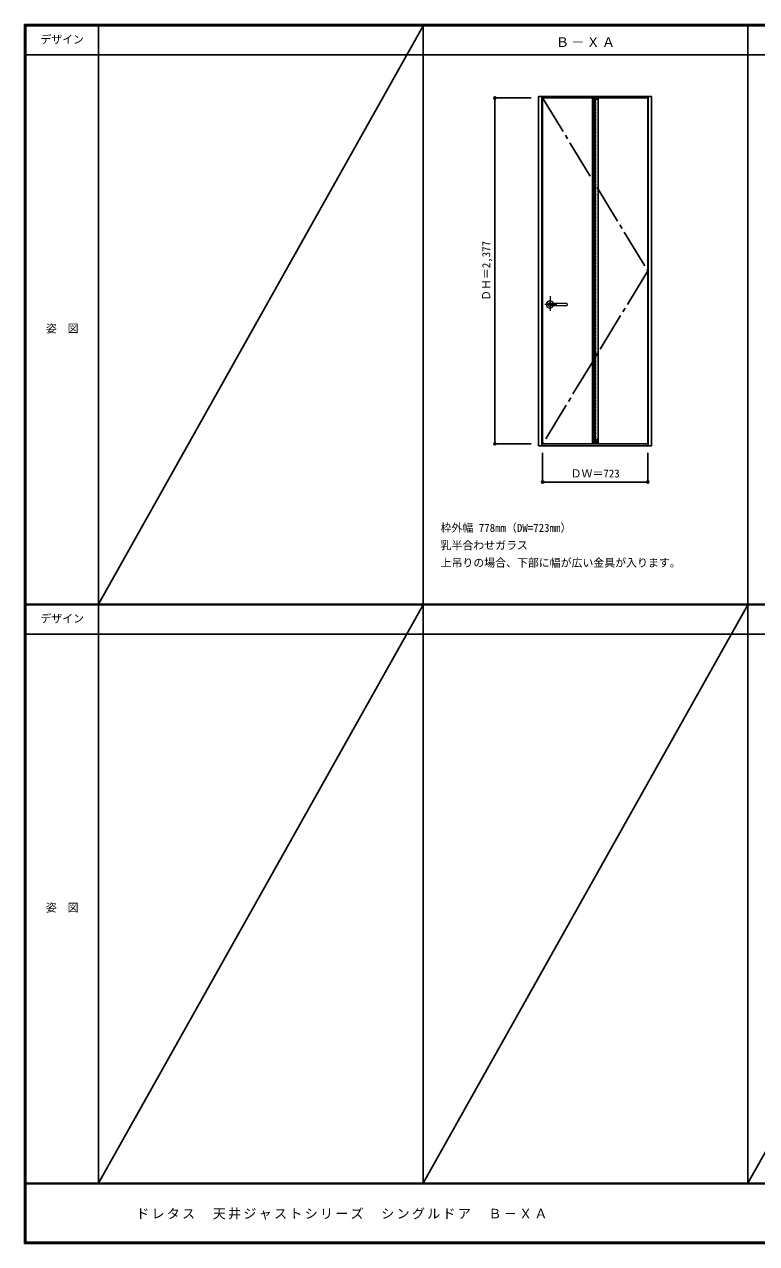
# Model space of a CAD drawing. Units: millimetres, scale not verified. Extents: x -6000 to 5700, y -4307 to 4175.
# Drawn here: x -6000 to -966, y -4205 to 4175 of the extents above; entities that cross this region are included whole.
import ezdxf
from ezdxf.enums import TextEntityAlignment as Align

# ---------------------------------------------------------------- set-up
doc = ezdxf.new("R2010")
doc.units = ezdxf.units.MM
doc.header["$LTSCALE"] = 30
doc.header["$PDMODE"] = 32
doc.header["$PDSIZE"] = 15
for name, pattern in [('CHAIN1', [8, 5, -1, 1, -1]), ('CHAIN2', [12, 9, -1, 1, -1]), ('DASHED1', [1.8, 1.2, -0.6])]:
    doc.linetypes.add(name, pattern=pattern)
for name, color, linetype in [('0-2_扉', 3, 'Continuous'), ('0-3_仕上げ', 7, 'Continuous'), ('0-4_枠', 3, 'Continuous'), ('0-7', 7, 'CHAIN2'), ('0-A_文字', 7, 'Continuous'), ('0-B_寸法', 7, 'Continuous'), ('0-C_ハッチ', 4, 'DASHED1'), ('F-1_枠', 6, 'Continuous'), ('F-A_文字', 7, 'Continuous')]:
    doc.layers.add(name, color=color, linetype=linetype)
doc.layers.add('0-5_レバー', color=7, linetype='Continuous', lineweight=18)
doc.styles.add('ＭＳ ゴシック', font='')
doc.styles.get('ＭＳ ゴシック').set_extended_font_data('MS Gothic')

msp = doc.modelspace()

# ---------------------------------------------------------------- linework, layer by layer
at = {"layer": '0-2_扉'}
for p, q in [((-2436.8, 3669.25), (-1713.8, 3669.25)), ((-2436.8, 1292.25), (-2436.8, 3669.25))]:
    msp.add_line(p, q, dxfattribs=at)
msp.add_lwpolyline([(-2436.8, 1292.25), (-1713.8, 1292.25), (-1713.8, 3669.25)], dxfattribs=at)
at = {"layer": '0-3_仕上げ', "color": 3}
for p, q in [((-2094.3, 3669.25), (-2094.3, 1292.25)), ((-2056.3, 3669.25), (-2056.3, 1292.25))]:
    msp.add_line(p, q, dxfattribs=at)
at = {"layer": '0-3_仕上げ'}
for p, q in [((-2094.3, 3661.25), (-2056.3, 3661.25)), ((-2094.3, 1300.25), (-2056.3, 1300.25))]:
    msp.add_line(p, q, dxfattribs=at)
at = {"layer": '0-4_枠'}
for p, q in [((-2441.8, 1279.25), (-2441.8, 3679.25)), ((-1711.8, 1279.25), (-1711.8, 3679.25)), ((-1687.8, 1279.25), (-1687.8, 3679.25)), ((-2465.8, 1279.25), (-1687.8, 1279.25))]:
    msp.add_line(p, q, dxfattribs=at)
msp.add_lwpolyline([(-2465.8, 1279.25), (-2465.8, 3679.25), (-1687.8, 3679.25)], dxfattribs=at)
at = {"layer": '0-5_レバー', "color": 4, "linetype": 'CHAIN1'}
for p, q in [((-2386.3, 2306.21), (-2386.3, 2206.36)), ((-2339.5, 2249.75), (-2422.52, 2249.75))]:
    msp.add_line(p, q, dxfattribs=at)
at = {"layer": '0-5_レバー'}
for q in [(-2269.3, 2255.24), (-2269.3, 2244.25)]:
    msp.add_line((-2269.3, 2249.75), q, dxfattribs=at)
for points in [[(-2376.34, 2256.74), (-2377.11, 2257.53), (-2379.08, 2258.9), (-2381.32, 2259.91), (-2383.76, 2260.54), (-2386.3, 2260.75), (-2388.84, 2260.54), (-2391.27, 2259.91), (-2393.52, 2258.9), (-2395.49, 2257.53), (-2397.11, 2255.86), (-2398.31, 2253.96), (-2399.05, 2251.9), (-2399.3, 2249.75), (-2399.05, 2247.6), (-2398.31, 2245.54), (-2397.11, 2243.64), (-2395.49, 2241.97), (-2393.52, 2240.6), (-2391.27, 2239.59), (-2388.84, 2238.96), (-2386.3, 2238.75), (-2383.76, 2238.96), (-2381.32, 2239.59), (-2379.08, 2240.6), (-2377.11, 2241.97), (-2376.34, 2242.76)], [(-2270.8, 2256.75), (-2280.53, 2256.75), (-2290.71, 2256.75), (-2300.31, 2256.75), (-2309.3, 2256.75), (-2317.71, 2256.75), (-2325.52, 2256.75), (-2332.34, 2256.75), (-2338.64, 2256.75), (-2344.4, 2256.75), (-2349.65, 2256.75), (-2354.44, 2256.75), (-2359.09, 2256.75), (-2363.3, 2256.75), (-2367.05, 2256.75), (-2369.05, 2256.75), (-2370.9, 2256.75), (-2372.91, 2256.74), (-2375.32, 2256.74), (-2376.81, 2256.74), (-2378.35, 2256.74), (-2379.87, 2256.74), (-2380.97, 2256.74), (-2381.43, 2256.74), (-2381.43, 2256.73)], [(-2381.28, 2242.76), (-2381.15, 2242.76), (-2380.71, 2242.76), (-2379.98, 2242.76), (-2378.97, 2242.76), (-2377.71, 2242.76), (-2376.36, 2242.76), (-2373.5, 2242.76), (-2370.52, 2242.75), (-2367.5, 2242.75), (-2364.46, 2242.75), (-2361.39, 2242.75), (-2358.31, 2242.75), (-2354.31, 2242.75), (-2349.9, 2242.75), (-2344.93, 2242.75), (-2339.4, 2242.75), (-2333.31, 2242.75), (-2326.66, 2242.75), (-2319.45, 2242.75), (-2310.86, 2242.75), (-2301.6, 2242.75), (-2291.66, 2242.75), (-2281.05, 2242.75), (-2270.8, 2242.75)], [(-2270.8, 2256.75), (-2279.87, 2256.75), (-2280.28, 2256.75)]]:
    msp.add_lwpolyline(points, dxfattribs=at)
for centre, radius, start, end in [((-2386.3, 2249.75), 24.55, 16.59952, 343.36736), ((-2270.8, 2255.25), 1.5, 0.00847, 89.9163), ((-2270.8, 2255.25), 1.5, 360, 90.17419), ((-2270.8, 2244.25), 1.5, 270.16419, 0), ((-2270.8, 2244.25), 1.5, 269.91059, 359.99153)]:
    msp.add_arc(centre, radius, start, end, dxfattribs=at)
at = {"layer": '0-7'}
msp.add_lwpolyline([(-2436.8, 3669.25), (-1713.8, 2480.75), (-2436.8, 1292.25)], dxfattribs=at)
at = {"layer": '0-B_寸法', "color": 4}
for p, q in [((-2765.8, 3669.25), (-2515.8, 3669.25)), ((-2765.8, 3669.25), (-2765.8, 1292.25)), ((-2765.8, 1292.25), (-2515.8, 1292.25)), ((-2436.8, 1029.25), (-2436.8, 1229.25)), ((-1713.8, 1029.25), (-1713.8, 1229.25)), ((-2436.8, 1029.25), (-1713.8, 1029.25))]:
    msp.add_line(p, q, dxfattribs=at)
at = {"layer": '0-B_寸法'}
for p in [(-2765.8, 3669.25), (-2765.8, 1292.25), (-2436.8, 1029.25), (-1713.8, 1029.25)]:
    msp.add_point(p, dxfattribs=at)
at = {"layer": '0-C_ハッチ'}
for p, q in [((-2094.3, 3656.14), (-2089.19, 3661.25)), ((-2094.3, 3646.24), (-2079.29, 3661.25)), ((-2094.3, 3636.34), (-2069.39, 3661.25)), ((-2094.3, 3626.44), (-2059.49, 3661.25)), ((-2094.3, 3616.54), (-2056.3, 3654.54)), ((-2094.3, 3606.64), (-2056.3, 3644.64)), ((-2094.3, 3596.74), (-2056.3, 3634.74)), ((-2094.3, 3586.84), (-2056.3, 3624.84)), ((-2094.3, 3576.94), (-2056.3, 3614.94)), ((-2094.3, 3567.04), (-2056.3, 3605.04)), ((-2094.3, 3557.14), (-2056.3, 3595.14)), ((-2094.3, 3547.24), (-2056.3, 3585.24)), ((-2094.3, 3537.34), (-2056.3, 3575.34)), ((-2094.3, 3527.44), (-2056.3, 3565.44)), ((-2094.3, 3517.54), (-2056.3, 3555.54)), ((-2094.3, 3507.64), (-2056.3, 3545.64)), ((-2094.3, 3497.74), (-2056.3, 3535.74)), ((-2094.3, 3487.85), (-2056.3, 3525.85)), ((-2094.3, 3477.95), (-2056.3, 3515.95)), ((-2094.3, 3468.05), (-2056.3, 3506.05)), ((-2094.3, 3458.15), (-2056.3, 3496.15)), ((-2094.3, 3448.25), (-2056.3, 3486.25)), ((-2094.3, 3438.35), (-2056.3, 3476.35)), ((-2094.3, 3428.45), (-2056.3, 3466.45)), ((-2094.3, 3418.55), (-2056.3, 3456.55)), ((-2094.3, 3408.65), (-2056.3, 3446.65)), ((-2094.3, 3398.75), (-2056.3, 3436.75)), ((-2094.3, 3388.85), (-2056.3, 3426.85)), ((-2094.3, 3378.95), (-2056.3, 3416.95)), ((-2094.3, 3369.05), (-2056.3, 3407.05)), ((-2094.3, 3359.15), (-2056.3, 3397.15)), ((-2094.3, 3349.25), (-2056.3, 3387.25)), ((-2094.3, 3339.35), (-2056.3, 3377.35)), ((-2094.3, 3329.45), (-2056.3, 3367.45)), ((-2094.3, 3319.55), (-2056.3, 3357.55)), ((-2094.3, 3309.65), (-2056.3, 3347.65)), ((-2094.3, 3299.75), (-2056.3, 3337.75)), ((-2094.3, 3289.86), (-2056.3, 3327.86)), ((-2094.3, 3279.96), (-2056.3, 3317.96)), ((-2094.3, 3270.06), (-2056.3, 3308.06)), ((-2094.3, 3260.16), (-2056.3, 3298.16)), ((-2094.3, 3250.26), (-2056.3, 3288.26)), ((-2094.3, 3240.36), (-2056.3, 3278.36)), ((-2094.3, 3230.46), (-2056.3, 3268.46)), ((-2094.3, 3220.56), (-2056.3, 3258.56)), ((-2094.3, 3210.66), (-2056.3, 3248.66)), ((-2094.3, 3200.76), (-2056.3, 3238.76)), ((-2094.3, 3190.86), (-2056.3, 3228.86)), ((-2094.3, 3180.96), (-2056.3, 3218.96)), ((-2094.3, 3171.06), (-2056.3, 3209.06)), ((-2094.3, 3161.16), (-2056.3, 3199.16)), ((-2094.3, 3151.26), (-2056.3, 3189.26)), ((-2094.3, 3141.36), (-2056.3, 3179.36)), ((-2094.3, 3131.46), (-2056.3, 3169.46)), ((-2094.3, 3121.56), (-2056.3, 3159.56)), ((-2094.3, 3111.66), (-2056.3, 3149.66)), ((-2094.3, 3101.77), (-2056.3, 3139.77)), ((-2094.3, 3091.87), (-2056.3, 3129.87)), ((-2094.3, 3081.97), (-2056.3, 3119.97)), ((-2094.3, 3072.07), (-2056.3, 3110.07)), ((-2094.3, 3062.17), (-2056.3, 3100.17)), ((-2094.3, 3052.27), (-2056.3, 3090.27)), ((-2094.3, 3042.37), (-2056.3, 3080.37)), ((-2094.3, 3032.47), (-2056.3, 3070.47)), ((-2094.3, 3022.57), (-2056.3, 3060.57)), ((-2094.3, 3012.67), (-2056.3, 3050.67)), ((-2094.3, 3002.77), (-2056.3, 3040.77)), ((-2094.3, 2992.87), (-2056.3, 3030.87)), ((-2094.3, 2982.97), (-2056.3, 3020.97)), ((-2094.3, 2973.07), (-2056.3, 3011.07)), ((-2094.3, 2963.17), (-2056.3, 3001.17)), ((-2094.3, 2953.27), (-2056.3, 2991.27)), ((-2094.3, 2943.37), (-2056.3, 2981.37)), ((-2094.3, 2933.47), (-2056.3, 2971.47)), ((-2094.3, 2923.57), (-2056.3, 2961.57)), ((-2094.3, 2913.67), (-2056.3, 2951.67)), ((-2094.3, 2903.78), (-2056.3, 2941.78)), ((-2094.3, 2893.88), (-2056.3, 2931.88)), ((-2094.3, 2883.98), (-2056.3, 2921.98)), ((-2094.3, 2874.08), (-2056.3, 2912.08)), ((-2094.3, 2864.18), (-2056.3, 2902.18)), ((-2094.3, 2854.28), (-2056.3, 2892.28)), ((-2094.3, 2844.38), (-2056.3, 2882.38)), ((-2094.3, 2834.48), (-2056.3, 2872.48)), ((-2094.3, 2824.58), (-2056.3, 2862.58)), ((-2094.3, 2814.68), (-2056.3, 2852.68)), ((-2094.3, 2804.78), (-2056.3, 2842.78)), ((-2094.3, 2794.88), (-2056.3, 2832.88)), ((-2094.3, 2784.98), (-2056.3, 2822.98)), ((-2094.3, 2775.08), (-2056.3, 2813.08)), ((-2094.3, 2765.18), (-2056.3, 2803.18)), ((-2094.3, 2755.28), (-2056.3, 2793.28)), ((-2094.3, 2745.38), (-2056.3, 2783.38)), ((-2094.3, 2735.48), (-2056.3, 2773.48)), ((-2094.3, 2725.58), (-2056.3, 2763.58)), ((-2094.3, 2715.68), (-2056.3, 2753.68)), ((-2094.3, 2705.79), (-2056.3, 2743.79)), ((-2094.3, 2695.89), (-2056.3, 2733.89)), ((-2094.3, 2685.99), (-2056.3, 2723.99)), ((-2094.3, 2676.09), (-2056.3, 2714.09)), ((-2094.3, 2666.19), (-2056.3, 2704.19)), ((-2094.3, 2656.29), (-2056.3, 2694.29)), ((-2094.3, 2646.39), (-2056.3, 2684.39)), ((-2094.3, 2636.49), (-2056.3, 2674.49)), ((-2094.3, 2626.59), (-2056.3, 2664.59)), ((-2094.3, 2616.69), (-2056.3, 2654.69)), ((-2094.3, 2606.79), (-2056.3, 2644.79)), ((-2094.3, 2596.89), (-2056.3, 2634.89)), ((-2094.3, 2586.99), (-2056.3, 2624.99)), ((-2094.3, 2577.09), (-2056.3, 2615.09)), ((-2094.3, 2567.19), (-2056.3, 2605.19)), ((-2094.3, 2557.29), (-2056.3, 2595.29)), ((-2094.3, 2547.39), (-2056.3, 2585.39)), ((-2094.3, 2537.49), (-2056.3, 2575.49)), ((-2094.3, 2527.59), (-2056.3, 2565.59)), ((-2094.3, 2517.69), (-2056.3, 2555.69)), ((-2094.3, 2507.8), (-2056.3, 2545.8)), ((-2094.3, 2497.9), (-2056.3, 2535.9)), ((-2094.3, 2488), (-2056.3, 2526)), ((-2094.3, 2478.1), (-2056.3, 2516.1)), ((-2094.3, 2468.2), (-2056.3, 2506.2)), ((-2094.3, 2458.3), (-2056.3, 2496.3)), ((-2094.3, 2448.4), (-2056.3, 2486.4)), ((-2094.3, 2438.5), (-2056.3, 2476.5)), ((-2094.3, 2428.6), (-2056.3, 2466.6)), ((-2094.3, 2418.7), (-2056.3, 2456.7)), ((-2094.3, 2408.8), (-2056.3, 2446.8)), ((-2094.3, 2398.9), (-2056.3, 2436.9)), ((-2094.3, 2389), (-2056.3, 2427)), ((-2094.3, 2379.1), (-2056.3, 2417.1)), ((-2094.3, 2369.2), (-2056.3, 2407.2)), ((-2094.3, 2359.3), (-2056.3, 2397.3)), ((-2094.3, 2349.4), (-2056.3, 2387.4)), ((-2094.3, 2339.5), (-2056.3, 2377.5)), ((-2094.3, 2329.6), (-2056.3, 2367.6)), ((-2094.3, 2319.7), (-2056.3, 2357.7)), ((-2094.3, 2309.81), (-2056.3, 2347.81)), ((-2094.3, 2299.91), (-2056.3, 2337.91)), ((-2094.3, 2290.01), (-2056.3, 2328.01)), ((-2094.3, 2280.11), (-2056.3, 2318.11)), ((-2094.3, 2270.21), (-2056.3, 2308.21)), ((-2094.3, 2260.31), (-2056.3, 2298.31)), ((-2094.3, 2250.41), (-2056.3, 2288.41)), ((-2094.3, 2240.51), (-2056.3, 2278.51)), ((-2094.3, 2230.61), (-2056.3, 2268.61)), ((-2094.3, 2220.71), (-2056.3, 2258.71)), ((-2094.3, 2210.81), (-2056.3, 2248.81)), ((-2094.3, 2200.91), (-2056.3, 2238.91)), ((-2094.3, 2191.01), (-2056.3, 2229.01)), ((-2094.3, 2181.11), (-2056.3, 2219.11)), ((-2094.3, 2171.21), (-2056.3, 2209.21)), ((-2094.3, 2161.31), (-2056.3, 2199.31)), ((-2094.3, 2151.41), (-2056.3, 2189.41)), ((-2094.3, 2141.51), (-2056.3, 2179.51)), ((-2094.3, 2131.61), (-2056.3, 2169.61)), ((-2094.3, 2121.72), (-2056.3, 2159.72)), ((-2094.3, 2111.82), (-2056.3, 2149.82)), ((-2094.3, 2101.92), (-2056.3, 2139.92)), ((-2094.3, 2092.02), (-2056.3, 2130.02)), ((-2094.3, 2082.12), (-2056.3, 2120.12)), ((-2094.3, 2072.22), (-2056.3, 2110.22)), ((-2094.3, 2062.32), (-2056.3, 2100.32)), ((-2094.3, 2052.42), (-2056.3, 2090.42)), ((-2094.3, 2042.52), (-2056.3, 2080.52)), ((-2094.3, 2032.62), (-2056.3, 2070.62)), ((-2094.3, 2022.72), (-2056.3, 2060.72)), ((-2094.3, 2012.82), (-2056.3, 2050.82)), ((-2094.3, 2002.92), (-2056.3, 2040.92)), ((-2094.3, 1993.02), (-2056.3, 2031.02)), ((-2094.3, 1983.12), (-2056.3, 2021.12)), ((-2094.3, 1973.22), (-2056.3, 2011.22)), ((-2094.3, 1963.32), (-2056.3, 2001.32)), ((-2094.3, 1953.42), (-2056.3, 1991.42)), ((-2094.3, 1943.52), (-2056.3, 1981.52)), ((-2094.3, 1933.62), (-2056.3, 1971.62)), ((-2094.3, 1923.73), (-2056.3, 1961.73)), ((-2094.3, 1913.83), (-2056.3, 1951.83)), ((-2094.3, 1903.93), (-2056.3, 1941.93)), ((-2094.3, 1894.03), (-2056.3, 1932.03)), ((-2094.3, 1884.13), (-2056.3, 1922.13)), ((-2094.3, 1874.23), (-2056.3, 1912.23)), ((-2094.3, 1864.33), (-2056.3, 1902.33)), ((-2094.3, 1854.43), (-2056.3, 1892.43)), ((-2094.3, 1844.53), (-2056.3, 1882.53)), ((-2094.3, 1834.63), (-2056.3, 1872.63)), ((-2094.3, 1824.73), (-2056.3, 1862.73)), ((-2094.3, 1814.83), (-2056.3, 1852.83)), ((-2094.3, 1804.93), (-2056.3, 1842.93)), ((-2094.3, 1795.03), (-2056.3, 1833.03)), ((-2094.3, 1785.13), (-2056.3, 1823.13)), ((-2094.3, 1775.23), (-2056.3, 1813.23)), ((-2094.3, 1765.33), (-2056.3, 1803.33)), ((-2094.3, 1755.43), (-2056.3, 1793.43)), ((-2094.3, 1745.53), (-2056.3, 1783.53)), ((-2094.3, 1735.63), (-2056.3, 1773.63)), ((-2094.3, 1725.74), (-2056.3, 1763.74)), ((-2094.3, 1715.84), (-2056.3, 1753.84)), ((-2094.3, 1705.94), (-2056.3, 1743.94)), ((-2094.3, 1696.04), (-2056.3, 1734.04)), ((-2094.3, 1686.14), (-2056.3, 1724.14)), ((-2094.3, 1676.24), (-2056.3, 1714.24)), ((-2094.3, 1666.34), (-2056.3, 1704.34)), ((-2094.3, 1656.44), (-2056.3, 1694.44)), ((-2094.3, 1646.54), (-2056.3, 1684.54)), ((-2094.3, 1636.64), (-2056.3, 1674.64)), ((-2094.3, 1626.74), (-2056.3, 1664.74)), ((-2094.3, 1616.84), (-2056.3, 1654.84)), ((-2094.3, 1606.94), (-2056.3, 1644.94)), ((-2094.3, 1597.04), (-2056.3, 1635.04)), ((-2094.3, 1587.14), (-2056.3, 1625.14)), ((-2094.3, 1577.24), (-2056.3, 1615.24)), ((-2094.3, 1567.34), (-2056.3, 1605.34)), ((-2094.3, 1557.44), (-2056.3, 1595.44)), ((-2094.3, 1547.54), (-2056.3, 1585.54)), ((-2094.3, 1537.64), (-2056.3, 1575.64)), ((-2094.3, 1527.75), (-2056.3, 1565.75)), ((-2094.3, 1517.85), (-2056.3, 1555.85)), ((-2094.3, 1507.95), (-2056.3, 1545.95)), ((-2094.3, 1498.05), (-2056.3, 1536.05)), ((-2094.3, 1488.15), (-2056.3, 1526.15)), ((-2094.3, 1478.25), (-2056.3, 1516.25)), ((-2094.3, 1468.35), (-2056.3, 1506.35)), ((-2094.3, 1458.45), (-2056.3, 1496.45)), ((-2094.3, 1448.55), (-2056.3, 1486.55)), ((-2094.3, 1438.65), (-2056.3, 1476.65)), ((-2094.3, 1428.75), (-2056.3, 1466.75)), ((-2094.3, 1418.85), (-2056.3, 1456.85)), ((-2094.3, 1408.95), (-2056.3, 1446.95)), ((-2094.3, 1399.05), (-2056.3, 1437.05)), ((-2094.3, 1389.15), (-2056.3, 1427.15)), ((-2094.3, 1379.25), (-2056.3, 1417.25)), ((-2094.3, 1369.35), (-2056.3, 1407.35)), ((-2094.3, 1359.45), (-2056.3, 1397.45)), ((-2094.3, 1349.55), (-2056.3, 1387.55)), ((-2094.3, 1339.65), (-2056.3, 1377.65)), ((-2094.3, 1329.76), (-2056.3, 1367.76)), ((-2094.3, 1319.86), (-2056.3, 1357.86)), ((-2094.3, 1309.96), (-2056.3, 1347.96)), ((-2094.11, 1300.25), (-2056.3, 1338.06)), ((-2084.21, 1300.25), (-2056.3, 1328.16)), ((-2074.31, 1300.25), (-2056.3, 1318.26)), ((-2064.41, 1300.25), (-2056.3, 1308.36))]:
    msp.add_line(p, q, dxfattribs=at)
at = {"layer": 'F-1_枠'}
for p, q in [((-6000, 4175), (5700, 4175)), ((-6000, 4175), (-6000, -4205)), ((-6000, 4170), (5700, 4170)), ((-6000, 4165), (5700, 4165)), ((-5995, 4175), (-5995, -4205)), ((-5990, 4175), (-5990, -4205)), ((-5490, 4175), (-5490, -3790)), ((-3258.4, 4175), (-3258.4, -3790)), ((-1026.8, 4175), (-1026.8, -3790)), ((-6000, 3965), (5700, 3965)), ((-6000, 190.5), (5700, 190.5)), ((-6000, 187.5), (5700, 187.5)), ((-6000, 184.5), (5700, 184.5)), ((-6000, -15.5), (5700, -15.5)), ((5700, -3790), (-6000, -3790)), ((5700, -3795), (-6000, -3795)), ((5700, -4195), (-6000, -4195)), ((5700, -4200), (-6000, -4200)), ((5700, -4205), (-6000, -4205))]:
    msp.add_line(p, q, dxfattribs=at)
at = {"layer": 'F-A_文字'}
for p, q in [((-5490, 190.5), (-3258.4, 4165)), ((-5490, -3790), (-3258.4, 184.5)), ((-3258.4, -3790), (-1026.8, 184.5)), ((-1026.8, -3790), (1204.8, 184.5))]:
    msp.add_line(p, q, dxfattribs=at)

# ---------------------------------------------------------------- texts
at = {"layer": '0-A_文字', "style": 'ＭＳ ゴシック'}
for s, p in [('枠外幅 778mm（DW=723mm）', (-3138.4, 670.5)), ('乳半合わせガラス', (-3138.4, 550.5)), ('上吊りの場合、下部に幅が広い金具が入ります。', (-3138.4, 430.5))]:
    msp.add_text(s, height=54.99, dxfattribs=at).set_placement(p, align=Align.BOTTOM_LEFT)
at = {"layer": '0-A_文字', "insert": (-2345.1, 4020), "char_height": 65.98, "attachment_point": 7, "style": 'ＭＳ ゴシック'}
msp.add_mtext('\\T1.17;Ｂ－ＸＡ', dxfattribs=at)
at = {"layer": '0-B_寸法', "style": 'ＭＳ ゴシック'}
msp.add_text('ＤＨ＝2,377', height=54.99, rotation=90, dxfattribs=at).set_placement((-2780.8, 2274.5), align=Align.BOTTOM_LEFT)
msp.add_text('ＤＷ＝723', height=54.99, dxfattribs=at).set_placement((-2244.55, 1044.25), align=Align.BOTTOM_LEFT)
at = {"layer": 'F-A_文字', "style": 'ＭＳ ゴシック'}
for s, p in [('デザイン', (-5890, 4027.5)), ('姿\u3000図', (-5852.5, 2040.25)), ('デザイン', (-5890, 47)), ('姿\u3000図', (-5852.5, -1940.25))]:
    msp.add_text(s, height=54.99, dxfattribs=at).set_placement(p, align=Align.BOTTOM_LEFT)
at = {"layer": 'F-A_文字', "insert": (-5231.43, -4040), "char_height": 65.98, "attachment_point": 7, "style": 'ＭＳ ゴシック'}
msp.add_mtext('\\T1.17;ドレタス\u3000天井ジャストシリーズ\u3000シングルドア\u3000Ｂ－ＸＡ', dxfattribs=at)

doc.saveas('drawing.dxf')
